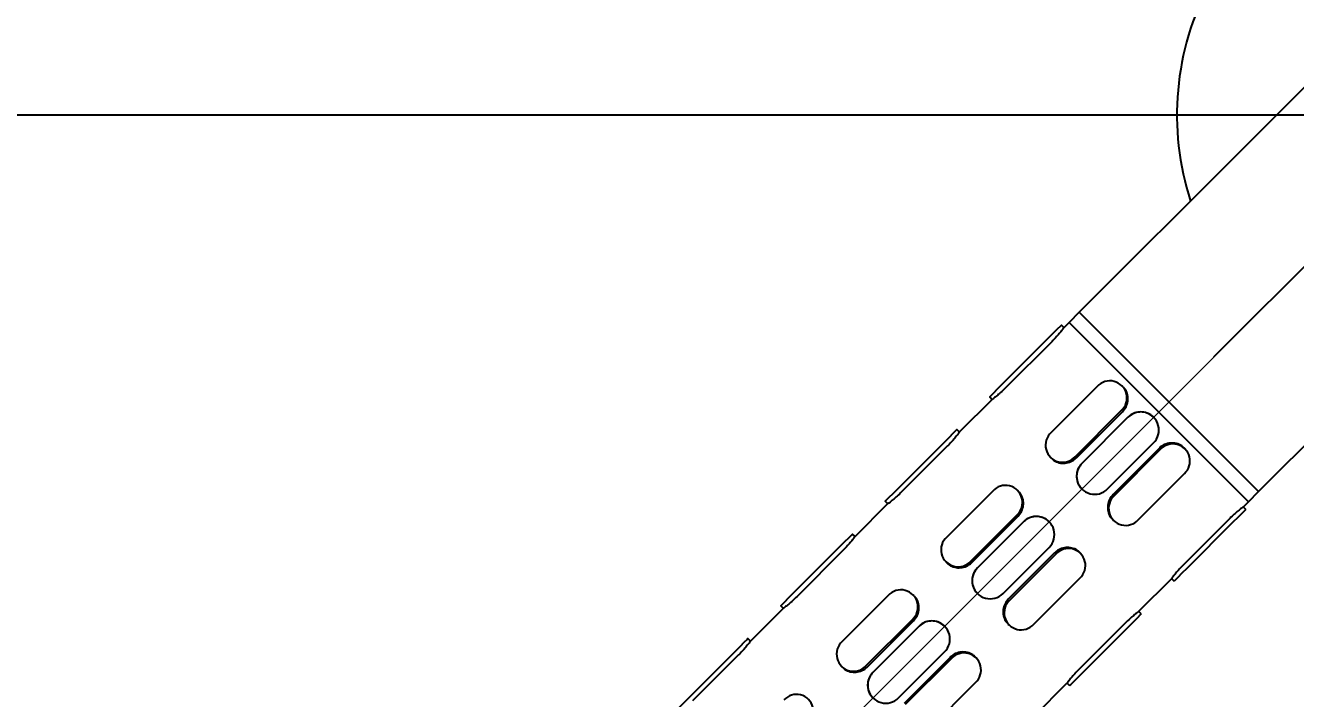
# Model space of a CAD drawing. Extents: x 13 to 1049, y 29 to 427.
# Drawn here: x 172.66 to 207.73, y 159 to 177.59 of the extents above; entities that cross this region are included whole.
import ezdxf

# ---------------------------------------------------------------- set-up
doc = ezdxf.new("R2010")
doc.units = 0
doc.header["$LTSCALE"] = 23.1
doc.header["$MEASUREMENT"] = 0
doc.linetypes.add('CENTERX2', pattern=[20.32, 12.7, -2.54, 2.54, -2.54])
doc.layers.get('0').update_dxf_attribs({"linetype": 'CONTINUOUS'})
doc.layers.get('Defpoints').update_dxf_attribs({"linetype": 'CONTINUOUS'})
doc.layers.add('10', color=7, linetype='CONTINUOUS')
doc.layers.add('中心线层', color=1, linetype='CENTERX2', lineweight=25)
doc.styles.add('SLDTEXTSTYLE0', font='')
doc.styles.get('SLDTEXTSTYLE0').set_extended_font_data('汉仪长仿宋体')
doc.dimstyles.new('SLDDIMSTYLE0', dxfattribs={"dimtxt": 3.5, "dimasz": 4.08, "dimexe": 0, "dimexo": 0.0625, "dimgap": 0.875, "dimtad": 2, "dimdec": 0, "dimlfac": 5, "dimrnd": 1e-09, "dimzin": 12, "dimdsep": 46, "dimtxsty": 'SLDTEXTSTYLE0', "dimsah": 1, "dimcen": 0.09, "dimadec": 0, "dimazin": 3, "dimtfac": 1, "dimtdec": 0, "dimtofl": 0, "dimtmove": 0, "dimatfit": 3, "dimfxl": 0, "dimfrac": 2, "dimtolj": 1, "dimtzin": 12, "dimarcsym": 0})
doc.dimstyles.new('SLDDIMSTYLE1', dxfattribs={"dimtxt": 3.5, "dimasz": 4.08, "dimexe": 0, "dimexo": 0.0625, "dimgap": 0.875, "dimtad": 2, "dimlfac": 5, "dimrnd": 1e-09, "dimzin": 12, "dimdsep": 46, "dimtxsty": 'SLDTEXTSTYLE0', "dimsah": 1, "dimcen": 0.09, "dimadec": 0, "dimazin": 3, "dimtfac": 1, "dimtofl": 0, "dimtmove": 0, "dimatfit": 3, "dimfxl": 0, "dimfrac": 2, "dimtolj": 1, "dimtzin": 12, "dimarcsym": 0})
doc.dimstyles.get("Standard").update_dxf_attribs({"dimtxt": 2.5, "dimasz": 0.18, "dimexe": 0.18, "dimexo": 0.0625, "dimgap": 0.09, "dimtad": 0, "dimtih": 1, "dimtoh": 1, "dimdec": 4, "dimzin": 0, "dimdsep": 46, "dimtxsty": 'Standard', "dimcen": 0.09, "dimadec": 0, "dimazin": 0, "dimtp": 0.001, "dimtm": 0.001, "dimtfac": 0.6, "dimtdec": 4, "dimtofl": 0, "dimtmove": 0, "dimatfit": 0, "dimfxl": 0, "dimtolj": 1, "dimtzin": 0, "dimarcsym": 0})

# ---------------------------------------------------------------- blocks, each defined once
blk = doc.blocks.new('*D14')
at = {"layer": '10', "color": 0, "lineweight": -2}
for p, q in [((212.199, 175.066), (225.747, 161.249)), ((163.514, 100.228), (222.834, 158.392)), ((147.052, 111.189), (160.6, 97.371))]:
    blk.add_line(p, q, dxfattribs=at)
at = {"layer": '10', "color": 0}
for points in [[(223.31, 157.907), (222.358, 158.878), (225.747, 161.249)], [(163.038, 100.713), (163.99, 99.742), (160.6, 97.371)]]:
    blk.add_solid(points, dxfattribs=at)
at = {"layer": 'Defpoints', "color": 0}
for p in [(212.155, 175.111), (225.747, 161.249), (147.008, 111.234)]:
    blk.add_point(p, dxfattribs=at)
at = {"layer": '10', "color": 0, "insert": (195.566, 130.431), "char_height": 3.5, "attachment_point": 2, "rotation": 44.4363, "style": 'SLDTEXTSTYLE0'}
blk.add_mtext('\\A1;450', dxfattribs=at)
blk = doc.blocks.new('*D15')
at = {"layer": '10', "color": 0, "lineweight": -2}
blk.add_arc((147.808, 110.764), 11.758, 64.9822, 160.0178, dxfattribs=at)
at = {"layer": '10', "color": 0}
for points in [[(152.391, 120.862), (153.171, 121.976), (156.123, 119.079)], [(136.088, 114.9), (137.428, 114.664), (136.05, 110.764)]]:
    blk.add_solid(points, dxfattribs=at)
at = {"layer": 'Defpoints', "color": 0}
for p in [(212.021, 174.977), (147.808, 122.522), (149.242, 112.198), (57.008, 110.764), (145.323, 110.764)]:
    blk.add_point(p, dxfattribs=at)
at = {"layer": '10', "color": 0, "insert": (136.457, 123.269), "char_height": 3.5, "attachment_point": 1, "rotation": 25.0283, "style": 'SLDTEXTSTYLE0'}
blk.add_mtext('\\A1;135%%d', dxfattribs=at)
blk = doc.blocks.new('SW_CENTERMARKSYMBOL_0')
at = {"layer": '中心线层', "color": 0}
for p, q in [((-0.707, 0.707), (-6.603, 6.603)), ((0.707, 0.707), (6.542, 6.542)), ((0, 0), (-0.354, 0.354)), ((0, 0), (0.354, 0.354)), ((0, 0), (-0.354, -0.354)), ((0, 0), (0.354, -0.354)), ((-0.707, -0.707), (-6.688, -6.688)), ((0.707, -0.707), (6.851, -6.851))]:
    blk.add_line(p, q, dxfattribs=at)
blk = doc.blocks.new('*D17')
at = {"color": 0, "lineweight": -2}
blk.add_line((222.569, 180.443), (243.635, 191.23), dxfattribs=at)
at = {"color": 0}
blk.add_solid([(222.265, 181.037), (222.873, 179.85), (219.009, 178.62)], dxfattribs=at)
at = {"layer": 'Defpoints', "color": 0}
for p in [(219.009, 178.62), (205.301, 171.602)]:
    blk.add_point(p, dxfattribs=at)
at = {"color": 0, "insert": (236.63, 191.014), "char_height": 4, "attachment_point": 5, "rotation": 27.114}
blk.add_mtext('\\A1;{%%c76}', dxfattribs=at)
blk = doc.blocks.new('*D19')
at = {"color": 0, "lineweight": -2}
for p, q in [((212.199, 174.066), (212.199, 81.206)), ((57.008, 109.702), (57.008, 81.206)), ((61.008, 82.206), (208.199, 82.206))]:
    blk.add_line(p, q, dxfattribs=at)
at = {"color": 0}
for points in [[(61.008, 82.873), (61.008, 81.54), (57.008, 82.206)], [(208.199, 81.54), (208.199, 82.873), (212.199, 82.206)]]:
    blk.add_solid(points, dxfattribs=at)
at = {"layer": 'Defpoints', "color": 0}
for p in [(212.199, 175.066), (57.008, 110.702), (212.199, 82.206)]:
    blk.add_point(p, dxfattribs=at)
at = {"color": 0, "insert": (134.604, 85.206), "char_height": 4, "attachment_point": 5}
blk.add_mtext('\\A1;775', dxfattribs=at)
blk = doc.blocks.new('*D20')
at = {"color": 0, "lineweight": -2}
for p, q in [((211.155, 175.111), (37.892, 175.111)), ((38.892, 171.111), (38.892, 114.702)), ((56.008, 110.702), (37.892, 110.702))]:
    blk.add_line(p, q, dxfattribs=at)
at = {"color": 0}
for points in [[(39.559, 171.111), (38.225, 171.111), (38.892, 175.111)], [(38.225, 114.702), (39.559, 114.702), (38.892, 110.702)]]:
    blk.add_solid(points, dxfattribs=at)
at = {"layer": 'Defpoints', "color": 0}
for p in [(212.155, 175.111), (38.892, 110.702), (57.008, 110.702)]:
    blk.add_point(p, dxfattribs=at)
at = {"color": 0, "insert": (35.892, 142.906), "char_height": 4, "attachment_point": 5, "rotation": 90}
blk.add_mtext('\\A1;332', dxfattribs=at)

msp = doc.modelspace()

# ---------------------------------------------------------------- linework, layer by layer
at = {"color": 7, "linetype": 'Continuous', "lineweight": 25}
for p, q in [((209.68013, 177.5858), (206.1446, 174.05027)), ((206.1446, 174.05027), (201.76054, 169.66621)), ((201.76054, 169.66621), (201.47769, 169.38336)), ((205.93771, 165.48903), (201.76054, 169.66621)), ((201.76054, 169.66621), (206.71028, 164.71646)), ((201.3369, 169.24132), (201.26556, 169.31265)), ((201.47769, 169.38336), (201.33182, 169.23749)), ((206.42744, 164.43362), (201.47769, 169.38336)), ((205.65487, 165.20619), (201.47769, 169.38336)), ((206.71028, 164.71646), (211.09435, 169.10052)), ((199.63916, 167.68637), (200.91195, 168.95916)), ((200.91207, 168.95904), (199.63928, 167.68625)), ((201.00816, 168.86294), (199.73537, 167.59015)), ((199.28566, 167.33275), (199.357, 167.26142)), ((202.25511, 167.616), (200.98232, 166.34321)), ((202.9653, 167.61291), (202.94092, 167.6373)), ((199.36077, 167.26644), (198.44683, 166.3525)), ((201.64682, 165.6787), (202.91961, 166.95149)), ((201.67967, 165.64585), (202.95247, 166.91864)), ((203.10446, 166.76665), (201.83167, 165.49386)), ((203.10448, 166.76663), (201.83168, 165.49384)), ((203.81158, 166.76663), (203.81157, 166.76664)), ((198.4519, 166.35632), (198.38057, 166.42766)), ((196.75416, 164.80137), (198.02695, 166.07416)), ((198.02707, 166.07404), (196.75428, 164.80125)), ((198.12317, 165.97795), (196.85038, 164.70516)), ((202.53879, 164.78673), (203.81158, 166.05952)), ((203.96355, 165.90756), (202.69076, 164.63476)), ((204.6822, 165.89602), (204.65779, 165.92043)), ((200.96102, 165.6574), (200.9854, 165.63301)), ((203.99643, 165.87467), (202.72364, 164.60188)), ((203.38806, 163.93746), (204.66086, 165.21025)), ((206.42744, 164.43362), (205.65487, 165.20619)), ((206.71028, 164.71646), (205.93771, 165.48903)), ((199.37011, 164.731), (198.09732, 163.45821)), ((200.08031, 164.72792), (200.05592, 164.7523)), ((201.83167, 164.78674), (201.83168, 164.78673)), ((206.42744, 164.43362), (206.71028, 164.71646)), ((196.47578, 164.38145), (195.56183, 163.4675)), ((196.40067, 164.44776), (196.472, 164.37642)), ((206.28162, 164.28779), (206.42744, 164.43362)), ((206.35673, 164.22148), (206.2854, 164.29282)), ((198.76183, 162.79371), (200.03462, 164.0665)), ((198.79468, 162.76085), (200.06747, 164.03365)), ((200.21946, 163.88165), (198.94667, 162.60886)), ((200.21948, 163.88164), (198.94669, 162.60884)), ((200.92659, 163.88164), (200.92658, 163.88165)), ((202.67789, 163.94053), (202.7023, 163.91612)), ((205.90714, 163.96396), (204.63435, 162.69117)), ((206.00324, 163.86787), (204.73045, 162.59508)), ((195.56691, 163.47133), (195.49557, 163.54266)), ((193.86916, 161.91638), (195.14196, 163.18917)), ((195.14208, 163.18905), (193.86929, 161.91626)), ((199.6538, 161.90174), (200.92659, 163.17453)), ((195.23817, 163.09295), (193.96538, 161.82016)), ((198.07602, 162.7724), (198.10041, 162.74802)), ((201.07856, 163.02256), (199.80576, 161.74977)), ((201.11144, 162.98968), (199.83865, 161.71689)), ((201.7972, 163.01102), (201.77279, 163.03543)), ((200.50307, 161.05246), (201.77586, 162.32526)), ((203.39662, 161.4028), (204.31057, 162.31675)), ((204.3055, 162.31292), (204.37683, 162.24159)), ((196.48512, 161.84601), (195.21233, 160.57321)), ((197.19531, 161.84292), (197.17092, 161.86731)), ((198.94668, 161.90175), (198.94669, 161.90174)), ((193.59078, 161.49645), (192.67684, 160.58251)), ((193.51567, 161.56276), (193.58701, 161.49143)), ((203.47174, 161.33649), (203.4004, 161.40782)), ((195.87683, 159.90871), (197.14962, 161.1815)), ((195.90968, 159.87586), (197.18247, 161.14865)), ((197.33447, 160.99666), (196.06168, 159.72386)), ((197.33449, 160.99664), (196.06169, 159.72385)), ((198.04159, 160.99664), (198.04158, 160.99665)), ((199.79289, 161.05553), (199.8173, 161.03112)), ((203.02215, 161.07897), (201.74936, 159.80618)), ((192.68191, 160.58633), (192.61058, 160.65767)), ((203.11824, 160.98287), (201.84545, 159.71008)), ((190.98417, 159.03138), (192.25696, 160.30417)), ((192.25708, 160.30405), (190.98429, 159.03126)), ((192.35318, 160.20796), (191.08038, 158.93516)), ((196.7688, 159.01674), (198.04159, 160.28953)), ((198.19356, 160.13756), (196.92077, 158.86477)), ((198.22644, 160.10468), (196.95365, 158.83189)), ((198.91221, 160.12603), (198.8878, 160.15044)), ((195.19103, 159.88741), (195.21541, 159.86302)), ((197.61807, 158.16747), (198.89086, 159.44026)), ((200.51163, 158.5178), (201.42557, 159.43175)), ((201.4205, 159.42792), (201.49184, 159.35659)), ((196.06168, 159.01675), (196.06169, 159.01674))]:
    msp.add_line(p, q, dxfattribs=at)
at = {"color": 7, "linetype": 'Continuous', "lineweight": 25, "flags": 128}
for points in [[(200.91195, 168.95916), (201.04725, 169.09445), (201.16197, 169.20914), (201.23863, 169.28576), (201.26556, 169.31265), (201.23867, 169.28572), (201.16205, 169.20906), (201.04736, 169.09434), (200.91207, 168.95904)], [(199.63928, 167.68625), (199.50397, 167.55095), (199.38926, 167.43626), (199.3126, 167.35964), (199.28566, 167.33275), (199.31255, 167.35969), (199.38917, 167.43635), (199.50386, 167.55106), (199.63916, 167.68637)], [(198.02695, 166.07416), (198.16226, 166.20946), (198.27697, 166.32415), (198.35363, 166.40077), (198.38057, 166.42766), (198.35368, 166.40072), (198.27706, 166.32406), (198.16237, 166.20935), (198.02707, 166.07404)], [(196.75428, 164.80125), (196.61898, 164.66596), (196.50426, 164.55127), (196.4276, 164.47465), (196.40067, 164.44776), (196.42756, 164.47469), (196.50418, 164.55135), (196.61887, 164.66607), (196.75416, 164.80137)], [(206.35673, 164.22148), (206.32984, 164.19455), (206.25322, 164.11789), (206.13853, 164.00317), (206.00324, 163.86787)], [(195.14196, 163.18917), (195.27726, 163.32446), (195.39197, 163.43915), (195.46863, 163.51577), (195.49557, 163.54266), (195.46868, 163.51573), (195.39206, 163.43907), (195.27737, 163.32435), (195.14208, 163.18905)], [(204.73045, 162.59508), (204.59514, 162.45978), (204.48043, 162.3451), (204.40377, 162.26847), (204.37683, 162.24159)], [(193.86929, 161.91626), (193.73398, 161.78096), (193.61927, 161.66627), (193.54261, 161.58965), (193.51567, 161.56276), (193.54256, 161.5897), (193.61918, 161.66636), (193.73387, 161.78107), (193.86916, 161.91638)], [(203.47174, 161.33649), (203.44485, 161.30955), (203.36822, 161.23289), (203.25354, 161.11818), (203.11824, 160.98287)], [(192.25696, 160.30417), (192.39226, 160.43947), (192.50698, 160.55416), (192.58364, 160.63078), (192.61058, 160.65767), (192.58369, 160.63073), (192.50706, 160.55407), (192.39238, 160.43936), (192.25708, 160.30405)], [(201.84545, 159.71008), (201.71015, 159.57479), (201.59543, 159.4601), (201.51877, 159.38348), (201.49184, 159.35659)], [(190.98429, 159.03126), (190.84899, 158.89597), (190.73427, 158.78128), (190.65761, 158.70466), (190.63068, 158.67777), (190.65757, 158.7047), (190.73419, 158.78136), (190.84887, 158.89608), (190.98417, 159.03138)]]:
    msp.add_lwpolyline(points, dxfattribs=at)
at = {"color": 7, "linetype": 'Continuous', "lineweight": 25}
for centre, radius, start, end in [((212.15501, 175.11093), 7.7, 252.035692, 151.772536), ((212.15501, 175.11093), 7.7, 151.772536, 197.964308), ((202.60399, 167.30037), 0.47046, 312.135388, 137.864612), ((203.45803, 166.41308), 0.5, 314.999999, 135.000001), ((201.29794, 165.99433), 0.47046, 132.135388, 317.864612), ((204.3453, 165.55912), 0.47041, 312.129632, 137.870368), ((202.18524, 165.14029), 0.5, 134.999999, 315.000001), ((199.71899, 164.41538), 0.47046, 312.135388, 137.864612), ((203.0392, 164.25301), 0.47041, 132.129632, 317.870368), ((200.57303, 163.52808), 0.5, 314.999999, 135.000001), ((198.41295, 163.10933), 0.47046, 132.135388, 317.864612), ((201.46031, 162.67412), 0.47041, 312.129632, 137.870368), ((199.30024, 162.25529), 0.5, 134.999999, 315.000001), ((196.834, 161.53038), 0.47046, 312.135388, 137.864612), ((200.1542, 161.36802), 0.47041, 132.129632, 317.870368), ((197.68804, 160.64309), 0.5, 314.999999, 135.000001), ((195.52795, 160.22434), 0.47046, 132.135388, 317.864612), ((198.57531, 159.78913), 0.47041, 312.129632, 137.870368), ((196.41525, 159.37029), 0.5, 134.999999, 315.000001), ((193.949, 158.64538), 0.47046, 312.135388, 137.864612)]:
    msp.add_arc(centre, radius, start, end, dxfattribs=at)
for points, knots in [([(201.33245, 169.23686), (201.33353, 169.23829), (201.33779, 169.24393), (201.31038, 169.20736), (201.25163, 169.13228), (201.16168, 169.02506), (201.07467, 168.93014), (201.02166, 168.87658), (201.00816, 168.86294)], [0, 0, 0, 0, 0.0716255, 0.28382076, 0.49676622, 0.71160549, 0.92656522, 1, 1, 1, 1]), ([(199.73537, 167.59015), (199.69529, 167.55122), (199.61514, 167.47335), (199.50144, 167.3757), (199.41328, 167.305), (199.36139, 167.26577), (199.3614, 167.26581), (199.3614, 167.26582)], [0, 0, 0, 0, 0.21318005, 0.42630713, 0.64080613, 0.85622026, 1, 1, 1, 1]), ([(202.95247, 166.91864), (202.98814, 166.96198), (203.05949, 167.04865), (203.10582, 167.21368), (203.09855, 167.37979), (203.04844, 167.521), (202.98572, 167.58368), (202.96065, 167.60874)], [0, 0, 0, 0, 0.21324843, 0.42644388, 0.64101168, 0.85649491, 1, 1, 1, 1]), ([(203.80691, 166.76249), (203.79512, 166.77671), (203.74783, 166.83382), (203.62604, 166.89167), (203.46083, 166.92308), (203.29216, 166.89458), (203.17368, 166.83113), (203.11851, 166.77974), (203.10446, 166.76665)], [0, 0, 0, 0, 0.07049632, 0.28294968, 0.49615414, 0.71125472, 0.92647591, 1, 1, 1, 1]), ([(198.44746, 166.35187), (198.44853, 166.35329), (198.45279, 166.35893), (198.42538, 166.32237), (198.36663, 166.24728), (198.27669, 166.14006), (198.18968, 166.04514), (198.13667, 165.99159), (198.12317, 165.97795)], [0, 0, 0, 0, 0.0716255, 0.28382076, 0.49676622, 0.71160549, 0.92656522, 1, 1, 1, 1]), ([(204.65314, 165.91625), (204.6422, 165.92964), (204.59829, 165.98335), (204.48037, 166.03734), (204.31831, 166.06561), (204.15092, 166.03582), (204.03275, 165.97207), (203.9776, 165.92065), (203.96355, 165.90756)], [0, 0, 0, 0, 0.07049632, 0.28294968, 0.49615414, 0.71125472, 0.92647591, 1, 1, 1, 1]), ([(200.99005, 165.63719), (201.00099, 165.6238), (201.04491, 165.57008), (201.16284, 165.51609), (201.32491, 165.48781), (201.49231, 165.51759), (201.61048, 165.58134), (201.66563, 165.63276), (201.67967, 165.64585)], [0, 0, 0, 0, 0.07049632, 0.28294968, 0.49615414, 0.71125472, 0.92647591, 1, 1, 1, 1]), ([(201.83167, 165.49386), (201.79603, 165.45048), (201.72476, 165.36374), (201.67932, 165.19781), (201.68898, 165.02931), (201.74293, 164.88427), (201.80966, 164.81757), (201.83634, 164.7909)], [0, 0, 0, 0, 0.21324843, 0.42644388, 0.64101168, 0.85649491, 1, 1, 1, 1]), ([(196.85038, 164.70516), (196.8103, 164.66622), (196.73014, 164.58836), (196.61644, 164.4907), (196.52828, 164.42), (196.4764, 164.38077), (196.4764, 164.38081), (196.4764, 164.38083)], [0, 0, 0, 0, 0.21318005, 0.42630713, 0.64080613, 0.85622026, 1, 1, 1, 1]), ([(200.06747, 164.03365), (200.10315, 164.07699), (200.17449, 164.16365), (200.22082, 164.32869), (200.21356, 164.4948), (200.16344, 164.636), (200.10073, 164.69869), (200.07566, 164.72374)], [0, 0, 0, 0, 0.21324843, 0.42644388, 0.64101168, 0.85649491, 1, 1, 1, 1]), ([(202.69076, 164.63476), (202.65508, 164.59142), (202.58373, 164.50476), (202.5374, 164.33973), (202.54466, 164.17362), (202.59476, 164.03243), (202.65747, 163.96976), (202.68254, 163.9447)], [0, 0, 0, 0, 0.21324843, 0.42644388, 0.64101168, 0.85649491, 1, 1, 1, 1]), ([(206.281, 164.28842), (206.28239, 164.28946), (206.28798, 164.29365), (206.25147, 164.26623), (206.17645, 164.20747), (206.06925, 164.11749), (205.97434, 164.03048), (205.92078, 163.97746), (205.90714, 163.96396)], [0, 0, 0, 0, 0.07019808, 0.2827196, 0.49599248, 0.71116207, 0.92645231, 1, 1, 1, 1]), ([(200.92191, 163.87749), (200.91013, 163.89172), (200.86283, 163.94882), (200.74105, 164.00667), (200.57584, 164.03809), (200.40717, 164.00958), (200.28869, 163.94614), (200.23351, 163.89474), (200.21946, 163.88165)], [0, 0, 0, 0, 0.07049632, 0.28294968, 0.49615414, 0.71125472, 0.92647591, 1, 1, 1, 1]), ([(195.56246, 163.46687), (195.56354, 163.4683), (195.5678, 163.47394), (195.54039, 163.43737), (195.48164, 163.36229), (195.39169, 163.25507), (195.30468, 163.16015), (195.25167, 163.10659), (195.23817, 163.09295)], [0, 0, 0, 0, 0.0716255, 0.28382076, 0.49676622, 0.71160549, 0.92656522, 1, 1, 1, 1]), ([(201.76814, 163.03126), (201.75721, 163.04464), (201.7133, 163.09836), (201.59537, 163.15234), (201.43331, 163.18061), (201.26592, 163.15082), (201.14775, 163.08707), (201.0926, 163.03565), (201.07856, 163.02256)], [0, 0, 0, 0, 0.07049632, 0.28294968, 0.49615414, 0.71125472, 0.92647591, 1, 1, 1, 1]), ([(198.10506, 162.75219), (198.116, 162.73881), (198.15991, 162.68508), (198.27784, 162.63109), (198.43991, 162.60281), (198.60731, 162.63259), (198.72548, 162.69634), (198.78063, 162.74776), (198.79468, 162.76085)], [0, 0, 0, 0, 0.07049632, 0.28294968, 0.49615414, 0.71125472, 0.92647591, 1, 1, 1, 1]), ([(198.94667, 162.60886), (198.91103, 162.56548), (198.83976, 162.47874), (198.79432, 162.31281), (198.80398, 162.14431), (198.85793, 161.99927), (198.92466, 161.93257), (198.95134, 161.90591)], [0, 0, 0, 0, 0.21324843, 0.42644388, 0.64101168, 0.85649491, 1, 1, 1, 1]), ([(204.63435, 162.69117), (204.59541, 162.65109), (204.51755, 162.57095), (204.41987, 162.45726), (204.34915, 162.36915), (204.30995, 162.31738), (204.30994, 162.31738), (204.30994, 162.31737)], [0, 0, 0, 0, 0.21350812, 0.4269632, 0.64179231, 0.85753795, 1, 1, 1, 1]), ([(193.96538, 161.82016), (193.9253, 161.78122), (193.84515, 161.70336), (193.73144, 161.6057), (193.64329, 161.53501), (193.5914, 161.49578), (193.5914, 161.49581), (193.59141, 161.49583)], [0, 0, 0, 0, 0.21318005, 0.42630713, 0.64080613, 0.85622026, 1, 1, 1, 1]), ([(197.18247, 161.14865), (197.21815, 161.19199), (197.2895, 161.27866), (197.33583, 161.44369), (197.32856, 161.6098), (197.27845, 161.751), (197.21573, 161.81369), (197.19066, 161.83875)], [0, 0, 0, 0, 0.21324843, 0.42644388, 0.64101168, 0.85649491, 1, 1, 1, 1]), ([(199.80576, 161.74977), (199.77009, 161.70643), (199.69874, 161.61976), (199.65241, 161.45473), (199.65966, 161.28863), (199.70977, 161.14744), (199.77247, 161.08476), (199.79754, 161.05971)], [0, 0, 0, 0, 0.21324843, 0.42644388, 0.64101168, 0.85649491, 1, 1, 1, 1]), ([(203.396, 161.40342), (203.39739, 161.40446), (203.40298, 161.40865), (203.36647, 161.38123), (203.29145, 161.32247), (203.18425, 161.2325), (203.08934, 161.14548), (203.03578, 161.09247), (203.02215, 161.07897)], [0, 0, 0, 0, 0.07019808, 0.2827196, 0.49599248, 0.71116207, 0.92645231, 1, 1, 1, 1]), ([(198.03692, 160.99249), (198.02513, 161.00672), (197.97784, 161.06383), (197.85605, 161.12167), (197.69084, 161.15309), (197.52217, 161.12458), (197.40369, 161.06114), (197.34852, 161.00974), (197.33447, 160.99666)], [0, 0, 0, 0, 0.07049632, 0.28294968, 0.49615414, 0.71125472, 0.92647591, 1, 1, 1, 1]), ([(192.67747, 160.58188), (192.67854, 160.5833), (192.6828, 160.58894), (192.65539, 160.55238), (192.59664, 160.47729), (192.50669, 160.37007), (192.41969, 160.27515), (192.36668, 160.22159), (192.35318, 160.20796)], [0, 0, 0, 0, 0.0716255, 0.28382076, 0.49676622, 0.71160549, 0.92656522, 1, 1, 1, 1]), ([(198.88315, 160.14626), (198.87221, 160.15965), (198.8283, 160.21336), (198.71038, 160.26735), (198.54832, 160.29562), (198.38093, 160.26583), (198.26276, 160.20207), (198.2076, 160.15066), (198.19356, 160.13756)], [0, 0, 0, 0, 0.07049632, 0.28294968, 0.49615414, 0.71125472, 0.92647591, 1, 1, 1, 1]), ([(195.22006, 159.8672), (195.231, 159.85381), (195.27492, 159.80009), (195.39285, 159.74609), (195.55492, 159.71782), (195.72231, 159.7476), (195.84049, 159.81135), (195.89564, 159.86277), (195.90968, 159.87586)], [0, 0, 0, 0, 0.07049632, 0.28294968, 0.49615414, 0.71125472, 0.92647591, 1, 1, 1, 1]), ([(196.06168, 159.72386), (196.02604, 159.68049), (195.95477, 159.59374), (195.90933, 159.42782), (195.91898, 159.25932), (195.97294, 159.11428), (196.03967, 159.04758), (196.06634, 159.02091)], [0, 0, 0, 0, 0.21324843, 0.42644388, 0.64101168, 0.85649491, 1, 1, 1, 1]), ([(201.74936, 159.80618), (201.71042, 159.7661), (201.63255, 159.68595), (201.53487, 159.57226), (201.46416, 159.48416), (201.42495, 159.43238), (201.42495, 159.43238), (201.42495, 159.43238)], [0, 0, 0, 0, 0.21350812, 0.4269632, 0.64179231, 0.85753795, 1, 1, 1, 1])]:
    msp.add_open_spline(points, degree=3, knots=knots, dxfattribs=at)
at = {"layer": '中心线层', "linetype": 'CENTERX2', "lineweight": 18}
msp.add_line((212.02114, 174.97706), (149.24182, 112.19774), dxfattribs=at)

# ---------------------------------------------------------------- block references
at = {"layer": '中心线层'}
msp.add_blockref('SW_CENTERMARKSYMBOL_0', (212.15501, 175.11093), dxfattribs=at)

# ---------------------------------------------------------------- dimensions: what is measured, and where the dimension line sits
dim = msp.add_diameter_dim_2p(p1=(205.30123, 171.60156), p2=(219.00879, 178.6203), text='{%%c76}', dimstyle='Standard', override={"dimtxt": 4, "dimasz": 4, "dimexe": 7.56, "dimexo": 2.625, "dimgap": 1, "dimtad": 1, "dimtih": 0, "dimtoh": 0, "dimcen": 3.78, "dimtp": 0, "dimtm": 0, "dimtfac": 1, "dimtmove": 1, "dimatfit": 3, "dimtolj": 1})
dim.commit()
dim.dimension.update_dxf_attribs({"geometry": '*D17', "text_midpoint": (237.99761, 188.34324), "dimtype": 163})
dim = msp.add_linear_dim(base=(38.89187, 110.70171), p1=(212.15501, 175.11093), p2=(57.00829, 110.70171), angle=90, text='332', dimstyle='Standard', override={"dimtxt": 4, "dimasz": 4, "dimexe": 1, "dimexo": 1, "dimgap": 1, "dimtad": 1, "dimtih": 0, "dimtoh": 0, "dimlfac": 1, "dimcen": 3.78, "dimtp": 0, "dimtm": 0, "dimtfac": 1, "dimtmove": 1, "dimatfit": 3})
dim.commit()
dim.dimension.update_dxf_attribs({"geometry": '*D20', "text_midpoint": (35.89187, 142.90632)})
dim = msp.add_linear_dim(base=(212.19876, 82.20633), p1=(57.00829, 110.70171), p2=(212.19876, 175.0663), text='775', dimstyle='Standard', override={"dimtxt": 4, "dimasz": 4, "dimexe": 1, "dimexo": 1, "dimgap": 1, "dimtad": 1, "dimtih": 0, "dimtoh": 0, "dimlfac": 1, "dimcen": 3.78, "dimtp": 0, "dimtm": 0, "dimtfac": 1, "dimtmove": 1, "dimatfit": 3})
dim.commit()
dim.dimension.update_dxf_attribs({"geometry": '*D19', "text_midpoint": (134.60353, 85.20633)})
at = {"layer": '10'}
dim = msp.add_linear_dim(base=(225.74714, 161.24868), p1=(147.00829, 111.2336), p2=(212.15501, 175.11093), angle=44.436318, text='450', dimstyle='SLDDIMSTYLE0', dxfattribs=at)
dim.commit()
dim.dimension.update_dxf_attribs({"geometry": '*D14', "text_midpoint": (194.95381, 131.05536), "dimtype": 160})
dim = msp.add_angular_dim_2l(base=(147.80829, 122.52246), line1=((149.24182, 112.19774), (212.02114, 174.97706)), line2=((145.32301, 110.76421), (57.00829, 110.76421)), dimstyle='SLDDIMSTYLE1', dxfattribs=at)
dim.commit()
dim.dimension.update_dxf_attribs({"geometry": '*D15', "text_midpoint": (142.83377, 121.41835), "dimtype": 162})

doc.saveas('drawing.dxf')
